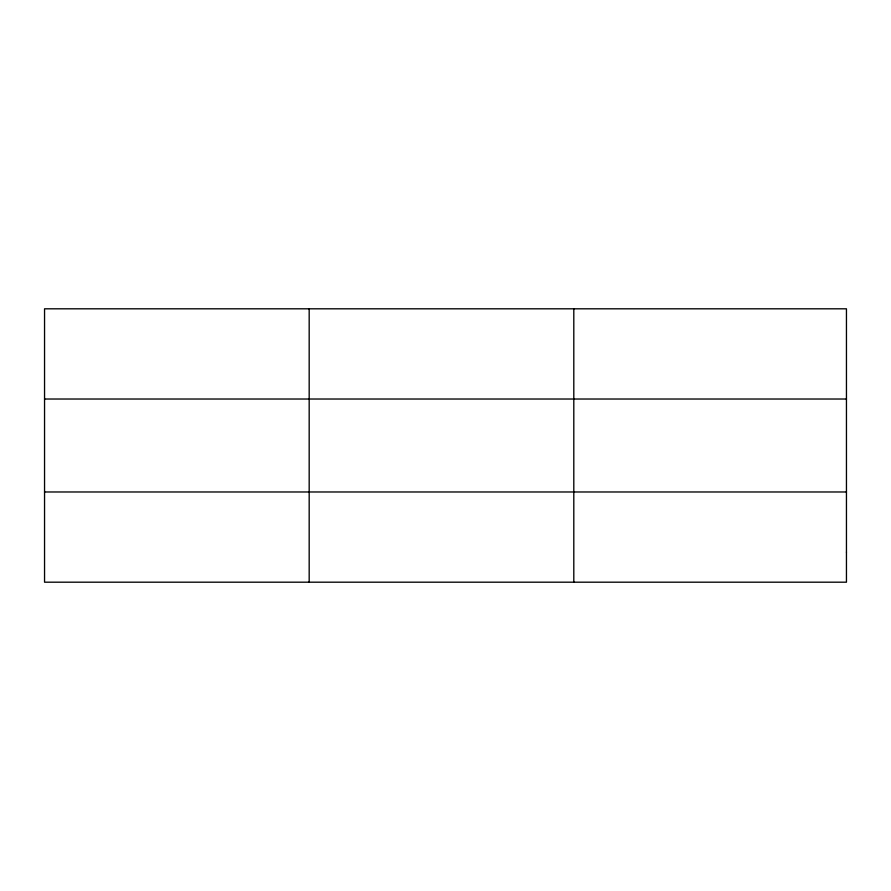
<?xml version="1.0" encoding="UTF-8"?>
<svg xmlns="http://www.w3.org/2000/svg" width="891" height="891" viewBox="0 0 891 891"><rect width="100%" height="100%" fill="white"/><g stroke="black" fill="none" stroke-linecap="round" stroke-linejoin="round"><path stroke-width="1.34" d="M309.177 582.191L309.177 308.809M573.804 582.191L573.804 308.809M44.55 399.023L846.45 399.023M44.55 491.977L846.45 491.977M846.45 552.119L846.45 582.191L44.55 582.191L44.55 308.809L846.45 308.809L846.45 552.119"/></g></svg>
